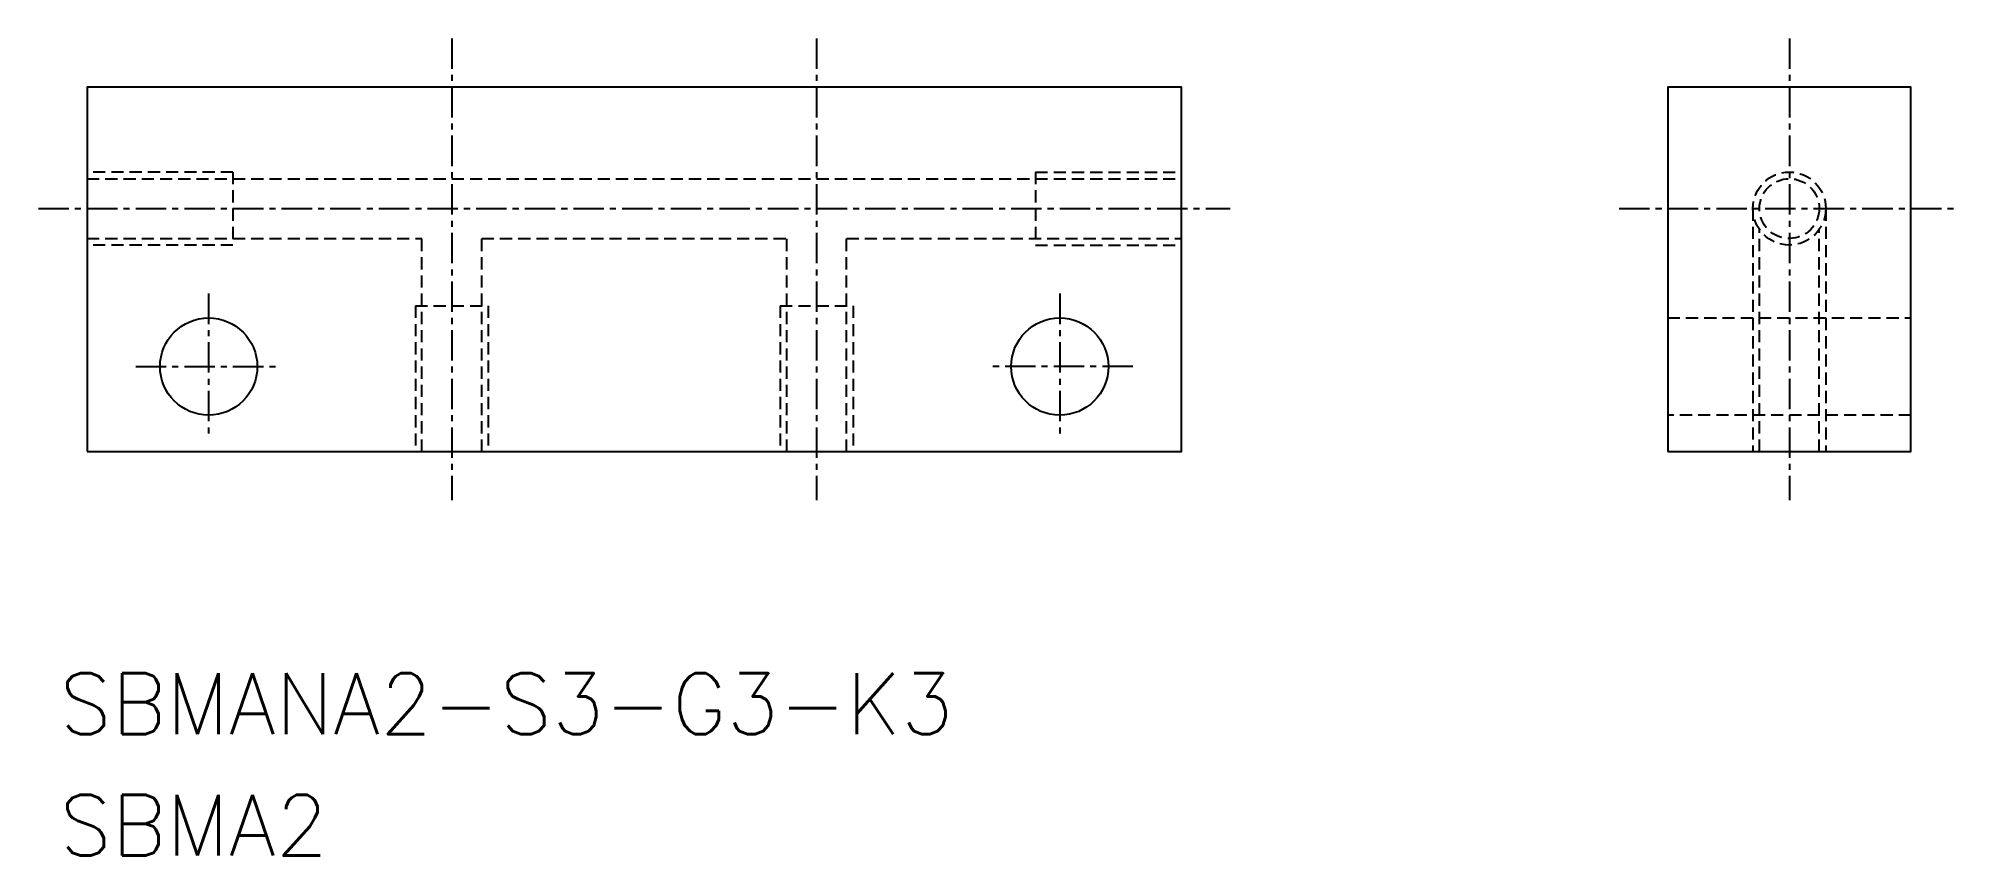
# Model space of a CAD drawing. Extents: x 105 to 184, y 80.9 to 114.5.
import ezdxf
from ezdxf.enums import TextEntityAlignment as Align

# ---------------------------------------------------------------- set-up
doc = ezdxf.new("R2010")
doc.units = 0
doc.linetypes.add('CENTER', pattern=[2, 1.25, -0.25, 0.25, -0.25])
doc.linetypes.add('DASHED', pattern=[0.75, 0.5, -0.25])
doc.layers.get('0').update_dxf_attribs({"linetype": 'CONTINUOUS'})
doc.layers.add('CENTER', color=1, linetype='CENTER')
doc.styles.get("Standard").update_dxf_attribs({"font": 'txt.shx', "bigfont": 'extfont.shx'})

msp = doc.modelspace()

# ---------------------------------------------------------------- linework, layer by layer
at = {"color": 3, "linetype": 'DASHED'}
for p, q in [((113, 109), (107, 109)), ((107, 108.729), (152, 108.729)), ((113, 109), (113, 106)), ((146, 109), (146, 106)), ((146, 109), (152, 109)), ((175.5, 107.5), (175.5, 97.5)), ((178.5, 107.5), (178.5, 97.5)), ((107, 106.27), (120.77, 106.27)), ((113, 106), (107, 106)), ((120.77, 97.5), (120.77, 106.27)), ((123.23, 97.5), (123.23, 106.27)), ((123.23, 106.27), (135.77, 106.27)), ((135.77, 97.5), (135.77, 106.27)), ((138.23, 97.5), (138.23, 106.27)), ((138.23, 106.27), (152, 106.27)), ((146, 106), (152, 106)), ((175.771, 97.5), (175.771, 106.641)), ((178.23, 97.5), (178.23, 106.641)), ((120.5, 103.5), (120.5, 97.5)), ((120.5, 103.5), (123.5, 103.5)), ((123.5, 103.5), (123.5, 97.5)), ((135.5, 103.5), (138.5, 103.5)), ((135.5, 103.5), (135.5, 97.5)), ((138.5, 103.5), (138.5, 97.5)), ((172, 103), (182, 103)), ((182, 99), (172, 99))]:
    msp.add_line(p, q, dxfattribs=at)
at = {"color": 7, "linetype": 'CONTINUOUS'}
for points in [[(107, 97.5), (152, 97.5), (152, 112.5), (107, 112.5)], [(172, 97.5), (182, 97.5), (182, 112.5), (172, 112.5)]]:
    msp.add_lwpolyline(points, close=True, dxfattribs=at)
at = {"color": 3, "linetype": 'DASHED'}
for radius in [1.5, 1.23]:
    msp.add_circle((177, 107.5), radius, dxfattribs=at)
at = {"color": 7, "linetype": 'CONTINUOUS'}
for centre in [(112, 101), (147, 101)]:
    msp.add_circle(centre, 2, dxfattribs=at)
at = {"layer": 'CENTER', "color": 1, "linetype": 'CENTER'}
for p, q in [((122, 114.5), (122, 95.5)), ((137, 114.5), (137, 95.5)), ((177, 114.5), (177, 95.5)), ((105, 107.5), (154, 107.5)), ((170, 107.5), (184, 107.5)), ((112, 104), (112, 98)), ((147, 104), (147, 98)), ((109, 101), (115, 101)), ((150, 101), (144, 101))]:
    msp.add_line(p, q, dxfattribs=at)

# ---------------------------------------------------------------- texts
at = {"color": 7, "linetype": 'CONTINUOUS'}
for s, p in [('SBMANA2-S3-G3-K3', (105.869, 87.132)), ('SBMA2', (105.869, 82.132))]:
    msp.add_text(s, height=2.5, dxfattribs=at).set_placement(p, align=Align.MIDDLE_LEFT)

doc.saveas('drawing.dxf')
